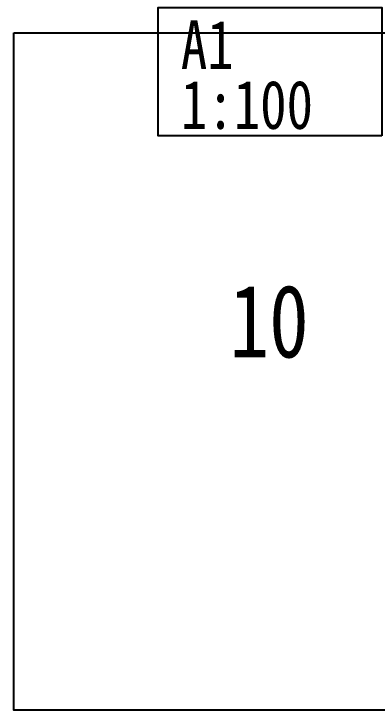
# Model space of a CAD drawing. Extents: x 27938 to 1507990, y 110129 to 923079.
# Drawn here: x 762629 to 812969, y 313338 to 409934 of the extents above; entities that cross this region are included whole.
import ezdxf

# ---------------------------------------------------------------- set-up
doc = ezdxf.new("R2010")
doc.units = 0
doc.header["$LTSCALE"] = 1000
doc.header["$MEASUREMENT"] = 0
doc.layers.add('----给排水', color=4, linetype='Continuous')
doc.layers.add('text', color=7, linetype='Continuous')
doc.styles.add('黑体', font='simhei.ttf')

msp = doc.modelspace()

# ---------------------------------------------------------------- linework, layer by layer
at = {"layer": '----给排水', "ltscale": 0.5}
msp.add_lwpolyline([(762628.9, 407300.6), (911711.2, 407300.6), (911711.2, 313338.1), (762628.9, 313338.1)], close=True, dxfattribs=at)
at = {"layer": 'text', "color": 2}
msp.add_lwpolyline([(813614.1, 393023.5), (782614.1, 393023.5), (782614.1, 410831.9), (813614.1, 410831.9)], close=True, dxfattribs=at)

# ---------------------------------------------------------------- texts
at = {"layer": 'text', "color": 2, "style": '黑体', "width": 0.8}
for s, p in [('A1', (785767.4, 402306.3)), ('1:100', (785777.3, 393980.2))]:
    msp.add_text(s, height=6729.45, dxfattribs=at).set_placement(p)
at = {"layer": 'text', "color": 1, "style": '黑体', "width": 0.8}
msp.add_text('10', height=10094.18, dxfattribs=at).set_placement((792512.3, 362270.4))

doc.saveas('drawing.dxf')
